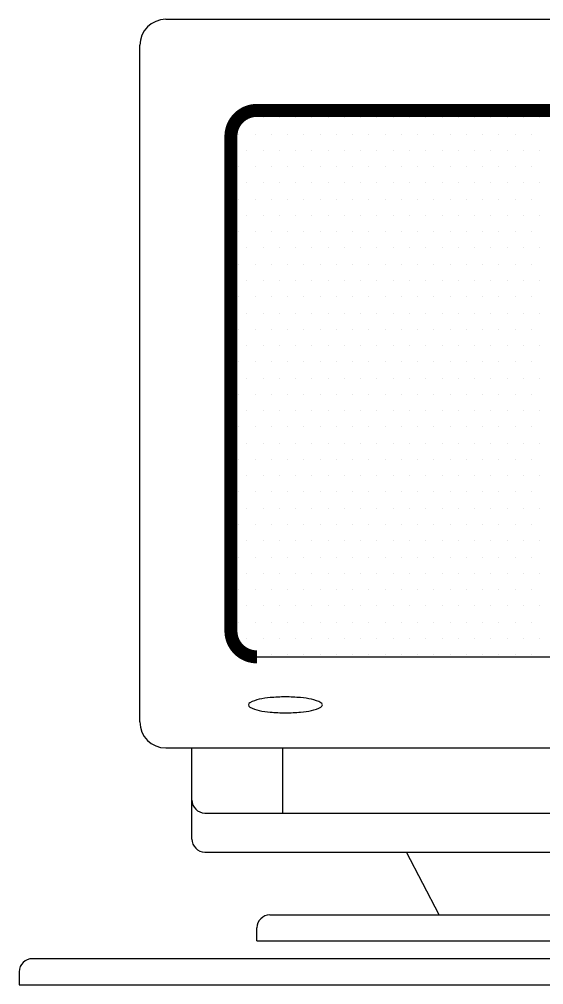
# Model space of a CAD drawing. Extents: x -12.596 to -11.946, y 11.414 to 11.785.
# Drawn here: x -12.5957 to -12.3942, y 11.4136 to 11.7845 of the extents above; entities that cross this region are included whole.
import ezdxf

# ---------------------------------------------------------------- set-up
doc = ezdxf.new("R2010")
doc.units = 0
doc.header["$LTSCALE"] = 0.5
doc.layers.get('0').update_dxf_attribs({"linetype": 'CONTINUOUS'})

# ---------------------------------------------------------------- blocks, each defined once
blk = doc.blocks.new('*X0')
at = {"color": 0}
for p, q in [((-12.60625, 11.825), (-12.60625, 11.825)), ((-12.6, 11.825), (-12.6, 11.825)), ((-12.59375, 11.825), (-12.59375, 11.825)), ((-12.5875, 11.825), (-12.5875, 11.825)), ((-12.58125, 11.825), (-12.58125, 11.825)), ((-12.575, 11.825), (-12.575, 11.825)), ((-12.56875, 11.825), (-12.56875, 11.825)), ((-12.5625, 11.825), (-12.5625, 11.825)), ((-12.55625, 11.825), (-12.55625, 11.825)), ((-12.55, 11.825), (-12.55, 11.825)), ((-12.54375, 11.825), (-12.54375, 11.825)), ((-12.5375, 11.825), (-12.5375, 11.825)), ((-12.53125, 11.825), (-12.53125, 11.825)), ((-12.525, 11.825), (-12.525, 11.825)), ((-12.51875, 11.825), (-12.51875, 11.825)), ((-12.5125, 11.825), (-12.5125, 11.825)), ((-12.50625, 11.825), (-12.50625, 11.825)), ((-12.5, 11.825), (-12.5, 11.825)), ((-12.49375, 11.825), (-12.49375, 11.825)), ((-12.609375, 11.81875), (-12.609375, 11.81875)), ((-12.603125, 11.81875), (-12.603125, 11.81875)), ((-12.596875, 11.81875), (-12.596875, 11.81875)), ((-12.590625, 11.81875), (-12.590625, 11.81875)), ((-12.584375, 11.81875), (-12.584375, 11.81875)), ((-12.578125, 11.81875), (-12.578125, 11.81875)), ((-12.571875, 11.81875), (-12.571875, 11.81875)), ((-12.565625, 11.81875), (-12.565625, 11.81875)), ((-12.559375, 11.81875), (-12.559375, 11.81875)), ((-12.553125, 11.81875), (-12.553125, 11.81875)), ((-12.546875, 11.81875), (-12.546875, 11.81875)), ((-12.540625, 11.81875), (-12.540625, 11.81875)), ((-12.534375, 11.81875), (-12.534375, 11.81875)), ((-12.528125, 11.81875), (-12.528125, 11.81875)), ((-12.521875, 11.81875), (-12.521875, 11.81875)), ((-12.515625, 11.81875), (-12.515625, 11.81875)), ((-12.509375, 11.81875), (-12.509375, 11.81875)), ((-12.503125, 11.81875), (-12.503125, 11.81875)), ((-12.496875, 11.81875), (-12.496875, 11.81875)), ((-12.60625, 11.8125), (-12.60625, 11.8125)), ((-12.6, 11.8125), (-12.6, 11.8125)), ((-12.59375, 11.8125), (-12.59375, 11.8125)), ((-12.5875, 11.8125), (-12.5875, 11.8125)), ((-12.58125, 11.8125), (-12.58125, 11.8125)), ((-12.575, 11.8125), (-12.575, 11.8125)), ((-12.56875, 11.8125), (-12.56875, 11.8125)), ((-12.5625, 11.8125), (-12.5625, 11.8125)), ((-12.55625, 11.8125), (-12.55625, 11.8125)), ((-12.55, 11.8125), (-12.55, 11.8125)), ((-12.54375, 11.8125), (-12.54375, 11.8125)), ((-12.5375, 11.8125), (-12.5375, 11.8125)), ((-12.53125, 11.8125), (-12.53125, 11.8125)), ((-12.525, 11.8125), (-12.525, 11.8125)), ((-12.51875, 11.8125), (-12.51875, 11.8125)), ((-12.5125, 11.8125), (-12.5125, 11.8125)), ((-12.50625, 11.8125), (-12.50625, 11.8125)), ((-12.5, 11.8125), (-12.5, 11.8125)), ((-12.49375, 11.8125), (-12.49375, 11.8125)), ((-12.609375, 11.80625), (-12.609375, 11.80625)), ((-12.603125, 11.80625), (-12.603125, 11.80625)), ((-12.596875, 11.80625), (-12.596875, 11.80625)), ((-12.590625, 11.80625), (-12.590625, 11.80625)), ((-12.584375, 11.80625), (-12.584375, 11.80625)), ((-12.578125, 11.80625), (-12.578125, 11.80625)), ((-12.571875, 11.80625), (-12.571875, 11.80625)), ((-12.565625, 11.80625), (-12.565625, 11.80625)), ((-12.559375, 11.80625), (-12.559375, 11.80625)), ((-12.553125, 11.80625), (-12.553125, 11.80625)), ((-12.546875, 11.80625), (-12.546875, 11.80625)), ((-12.540625, 11.80625), (-12.540625, 11.80625)), ((-12.534375, 11.80625), (-12.534375, 11.80625)), ((-12.528125, 11.80625), (-12.528125, 11.80625)), ((-12.521875, 11.80625), (-12.521875, 11.80625)), ((-12.515625, 11.80625), (-12.515625, 11.80625)), ((-12.509375, 11.80625), (-12.509375, 11.80625)), ((-12.503125, 11.80625), (-12.503125, 11.80625)), ((-12.496875, 11.80625), (-12.496875, 11.80625)), ((-12.60625, 11.8), (-12.60625, 11.8)), ((-12.6, 11.8), (-12.6, 11.8)), ((-12.59375, 11.8), (-12.59375, 11.8)), ((-12.5875, 11.8), (-12.5875, 11.8)), ((-12.58125, 11.8), (-12.58125, 11.8)), ((-12.575, 11.8), (-12.575, 11.8)), ((-12.56875, 11.8), (-12.56875, 11.8)), ((-12.5625, 11.8), (-12.5625, 11.8)), ((-12.55625, 11.8), (-12.55625, 11.8)), ((-12.55, 11.8), (-12.55, 11.8)), ((-12.54375, 11.8), (-12.54375, 11.8)), ((-12.5375, 11.8), (-12.5375, 11.8)), ((-12.53125, 11.8), (-12.53125, 11.8)), ((-12.525, 11.8), (-12.525, 11.8)), ((-12.51875, 11.8), (-12.51875, 11.8)), ((-12.5125, 11.8), (-12.5125, 11.8)), ((-12.50625, 11.8), (-12.50625, 11.8)), ((-12.5, 11.8), (-12.5, 11.8)), ((-12.49375, 11.8), (-12.49375, 11.8)), ((-12.609375, 11.79375), (-12.609375, 11.79375)), ((-12.603125, 11.79375), (-12.603125, 11.79375)), ((-12.596875, 11.79375), (-12.596875, 11.79375)), ((-12.590625, 11.79375), (-12.590625, 11.79375)), ((-12.584375, 11.79375), (-12.584375, 11.79375)), ((-12.578125, 11.79375), (-12.578125, 11.79375)), ((-12.571875, 11.79375), (-12.571875, 11.79375)), ((-12.565625, 11.79375), (-12.565625, 11.79375)), ((-12.559375, 11.79375), (-12.559375, 11.79375)), ((-12.553125, 11.79375), (-12.553125, 11.79375)), ((-12.546875, 11.79375), (-12.546875, 11.79375)), ((-12.540625, 11.79375), (-12.540625, 11.79375)), ((-12.534375, 11.79375), (-12.534375, 11.79375)), ((-12.528125, 11.79375), (-12.528125, 11.79375)), ((-12.521875, 11.79375), (-12.521875, 11.79375)), ((-12.515625, 11.79375), (-12.515625, 11.79375)), ((-12.509375, 11.79375), (-12.509375, 11.79375)), ((-12.503125, 11.79375), (-12.503125, 11.79375)), ((-12.496875, 11.79375), (-12.496875, 11.79375)), ((-12.60625, 11.7875), (-12.60625, 11.7875)), ((-12.6, 11.7875), (-12.6, 11.7875)), ((-12.59375, 11.7875), (-12.59375, 11.7875)), ((-12.5875, 11.7875), (-12.5875, 11.7875)), ((-12.58125, 11.7875), (-12.58125, 11.7875)), ((-12.575, 11.7875), (-12.575, 11.7875)), ((-12.56875, 11.7875), (-12.56875, 11.7875)), ((-12.5625, 11.7875), (-12.5625, 11.7875)), ((-12.55625, 11.7875), (-12.55625, 11.7875)), ((-12.55, 11.7875), (-12.55, 11.7875)), ((-12.54375, 11.7875), (-12.54375, 11.7875)), ((-12.5375, 11.7875), (-12.5375, 11.7875)), ((-12.53125, 11.7875), (-12.53125, 11.7875)), ((-12.525, 11.7875), (-12.525, 11.7875)), ((-12.51875, 11.7875), (-12.51875, 11.7875)), ((-12.5125, 11.7875), (-12.5125, 11.7875)), ((-12.50625, 11.7875), (-12.50625, 11.7875)), ((-12.5, 11.7875), (-12.5, 11.7875)), ((-12.49375, 11.7875), (-12.49375, 11.7875)), ((-12.609375, 11.78125), (-12.609375, 11.78125)), ((-12.603125, 11.78125), (-12.603125, 11.78125)), ((-12.596875, 11.78125), (-12.596875, 11.78125)), ((-12.590625, 11.78125), (-12.590625, 11.78125)), ((-12.584375, 11.78125), (-12.584375, 11.78125)), ((-12.578125, 11.78125), (-12.578125, 11.78125)), ((-12.571875, 11.78125), (-12.571875, 11.78125)), ((-12.565625, 11.78125), (-12.565625, 11.78125)), ((-12.559375, 11.78125), (-12.559375, 11.78125)), ((-12.553125, 11.78125), (-12.553125, 11.78125)), ((-12.546875, 11.78125), (-12.546875, 11.78125)), ((-12.540625, 11.78125), (-12.540625, 11.78125)), ((-12.534375, 11.78125), (-12.534375, 11.78125)), ((-12.528125, 11.78125), (-12.528125, 11.78125)), ((-12.521875, 11.78125), (-12.521875, 11.78125)), ((-12.515625, 11.78125), (-12.515625, 11.78125)), ((-12.509375, 11.78125), (-12.509375, 11.78125)), ((-12.503125, 11.78125), (-12.503125, 11.78125)), ((-12.496875, 11.78125), (-12.496875, 11.78125)), ((-12.60625, 11.775), (-12.60625, 11.775)), ((-12.6, 11.775), (-12.6, 11.775)), ((-12.59375, 11.775), (-12.59375, 11.775)), ((-12.5875, 11.775), (-12.5875, 11.775)), ((-12.58125, 11.775), (-12.58125, 11.775)), ((-12.575, 11.775), (-12.575, 11.775)), ((-12.56875, 11.775), (-12.56875, 11.775)), ((-12.5625, 11.775), (-12.5625, 11.775)), ((-12.55625, 11.775), (-12.55625, 11.775)), ((-12.55, 11.775), (-12.55, 11.775)), ((-12.54375, 11.775), (-12.54375, 11.775)), ((-12.5375, 11.775), (-12.5375, 11.775)), ((-12.53125, 11.775), (-12.53125, 11.775)), ((-12.525, 11.775), (-12.525, 11.775)), ((-12.51875, 11.775), (-12.51875, 11.775)), ((-12.5125, 11.775), (-12.5125, 11.775)), ((-12.50625, 11.775), (-12.50625, 11.775)), ((-12.5, 11.775), (-12.5, 11.775)), ((-12.49375, 11.775), (-12.49375, 11.775)), ((-12.609375, 11.76875), (-12.609375, 11.76875)), ((-12.603125, 11.76875), (-12.603125, 11.76875)), ((-12.596875, 11.76875), (-12.596875, 11.76875)), ((-12.590625, 11.76875), (-12.590625, 11.76875)), ((-12.584375, 11.76875), (-12.584375, 11.76875)), ((-12.578125, 11.76875), (-12.578125, 11.76875)), ((-12.571875, 11.76875), (-12.571875, 11.76875)), ((-12.565625, 11.76875), (-12.565625, 11.76875)), ((-12.559375, 11.76875), (-12.559375, 11.76875)), ((-12.553125, 11.76875), (-12.553125, 11.76875)), ((-12.546875, 11.76875), (-12.546875, 11.76875)), ((-12.540625, 11.76875), (-12.540625, 11.76875)), ((-12.534375, 11.76875), (-12.534375, 11.76875)), ((-12.528125, 11.76875), (-12.528125, 11.76875)), ((-12.521875, 11.76875), (-12.521875, 11.76875)), ((-12.515625, 11.76875), (-12.515625, 11.76875)), ((-12.509375, 11.76875), (-12.509375, 11.76875)), ((-12.503125, 11.76875), (-12.503125, 11.76875)), ((-12.496875, 11.76875), (-12.496875, 11.76875)), ((-12.60625, 11.7625), (-12.60625, 11.7625)), ((-12.6, 11.7625), (-12.6, 11.7625)), ((-12.59375, 11.7625), (-12.59375, 11.7625)), ((-12.5875, 11.7625), (-12.5875, 11.7625)), ((-12.58125, 11.7625), (-12.58125, 11.7625)), ((-12.575, 11.7625), (-12.575, 11.7625)), ((-12.56875, 11.7625), (-12.56875, 11.7625)), ((-12.5625, 11.7625), (-12.5625, 11.7625)), ((-12.55625, 11.7625), (-12.55625, 11.7625)), ((-12.55, 11.7625), (-12.55, 11.7625)), ((-12.54375, 11.7625), (-12.54375, 11.7625)), ((-12.5375, 11.7625), (-12.5375, 11.7625)), ((-12.53125, 11.7625), (-12.53125, 11.7625)), ((-12.525, 11.7625), (-12.525, 11.7625)), ((-12.51875, 11.7625), (-12.51875, 11.7625)), ((-12.5125, 11.7625), (-12.5125, 11.7625)), ((-12.50625, 11.7625), (-12.50625, 11.7625)), ((-12.5, 11.7625), (-12.5, 11.7625)), ((-12.49375, 11.7625), (-12.49375, 11.7625)), ((-12.609375, 11.75625), (-12.609375, 11.75625)), ((-12.603125, 11.75625), (-12.603125, 11.75625)), ((-12.596875, 11.75625), (-12.596875, 11.75625)), ((-12.590625, 11.75625), (-12.590625, 11.75625)), ((-12.584375, 11.75625), (-12.584375, 11.75625)), ((-12.578125, 11.75625), (-12.578125, 11.75625)), ((-12.571875, 11.75625), (-12.571875, 11.75625)), ((-12.565625, 11.75625), (-12.565625, 11.75625)), ((-12.559375, 11.75625), (-12.559375, 11.75625)), ((-12.553125, 11.75625), (-12.553125, 11.75625)), ((-12.546875, 11.75625), (-12.546875, 11.75625)), ((-12.540625, 11.75625), (-12.540625, 11.75625)), ((-12.534375, 11.75625), (-12.534375, 11.75625)), ((-12.528125, 11.75625), (-12.528125, 11.75625)), ((-12.521875, 11.75625), (-12.521875, 11.75625)), ((-12.515625, 11.75625), (-12.515625, 11.75625)), ((-12.509375, 11.75625), (-12.509375, 11.75625)), ((-12.503125, 11.75625), (-12.503125, 11.75625)), ((-12.496875, 11.75625), (-12.496875, 11.75625)), ((-12.60625, 11.75), (-12.60625, 11.75)), ((-12.6, 11.75), (-12.6, 11.75)), ((-12.59375, 11.75), (-12.59375, 11.75)), ((-12.5875, 11.75), (-12.5875, 11.75)), ((-12.58125, 11.75), (-12.58125, 11.75)), ((-12.575, 11.75), (-12.575, 11.75)), ((-12.56875, 11.75), (-12.56875, 11.75)), ((-12.5625, 11.75), (-12.5625, 11.75)), ((-12.55625, 11.75), (-12.55625, 11.75)), ((-12.55, 11.75), (-12.55, 11.75)), ((-12.54375, 11.75), (-12.54375, 11.75)), ((-12.5375, 11.75), (-12.5375, 11.75)), ((-12.53125, 11.75), (-12.53125, 11.75)), ((-12.525, 11.75), (-12.525, 11.75)), ((-12.51875, 11.75), (-12.51875, 11.75)), ((-12.5125, 11.75), (-12.5125, 11.75)), ((-12.50625, 11.75), (-12.50625, 11.75)), ((-12.5, 11.75), (-12.5, 11.75)), ((-12.49375, 11.75), (-12.49375, 11.75)), ((-12.609375, 11.74375), (-12.609375, 11.74375)), ((-12.603125, 11.74375), (-12.603125, 11.74375)), ((-12.596875, 11.74375), (-12.596875, 11.74375)), ((-12.590625, 11.74375), (-12.590625, 11.74375)), ((-12.584375, 11.74375), (-12.584375, 11.74375)), ((-12.578125, 11.74375), (-12.578125, 11.74375)), ((-12.571875, 11.74375), (-12.571875, 11.74375)), ((-12.565625, 11.74375), (-12.565625, 11.74375)), ((-12.559375, 11.74375), (-12.559375, 11.74375)), ((-12.553125, 11.74375), (-12.553125, 11.74375)), ((-12.546875, 11.74375), (-12.546875, 11.74375)), ((-12.540625, 11.74375), (-12.540625, 11.74375)), ((-12.534375, 11.74375), (-12.534375, 11.74375)), ((-12.528125, 11.74375), (-12.528125, 11.74375)), ((-12.521875, 11.74375), (-12.521875, 11.74375)), ((-12.515625, 11.74375), (-12.515625, 11.74375)), ((-12.509375, 11.74375), (-12.509375, 11.74375)), ((-12.503125, 11.74375), (-12.503125, 11.74375)), ((-12.496875, 11.74375), (-12.496875, 11.74375)), ((-12.60625, 11.7375), (-12.60625, 11.7375)), ((-12.6, 11.7375), (-12.6, 11.7375)), ((-12.59375, 11.7375), (-12.59375, 11.7375)), ((-12.5875, 11.7375), (-12.5875, 11.7375)), ((-12.58125, 11.7375), (-12.58125, 11.7375)), ((-12.575, 11.7375), (-12.575, 11.7375)), ((-12.56875, 11.7375), (-12.56875, 11.7375)), ((-12.5625, 11.7375), (-12.5625, 11.7375)), ((-12.55625, 11.7375), (-12.55625, 11.7375)), ((-12.55, 11.7375), (-12.55, 11.7375)), ((-12.54375, 11.7375), (-12.54375, 11.7375)), ((-12.5375, 11.7375), (-12.5375, 11.7375)), ((-12.53125, 11.7375), (-12.53125, 11.7375)), ((-12.525, 11.7375), (-12.525, 11.7375)), ((-12.51875, 11.7375), (-12.51875, 11.7375)), ((-12.5125, 11.7375), (-12.5125, 11.7375)), ((-12.50625, 11.7375), (-12.50625, 11.7375)), ((-12.5, 11.7375), (-12.5, 11.7375)), ((-12.49375, 11.7375), (-12.49375, 11.7375)), ((-12.609375, 11.73125), (-12.609375, 11.73125)), ((-12.603125, 11.73125), (-12.603125, 11.73125)), ((-12.596875, 11.73125), (-12.596875, 11.73125)), ((-12.590625, 11.73125), (-12.590625, 11.73125)), ((-12.584375, 11.73125), (-12.584375, 11.73125)), ((-12.578125, 11.73125), (-12.578125, 11.73125)), ((-12.571875, 11.73125), (-12.571875, 11.73125)), ((-12.565625, 11.73125), (-12.565625, 11.73125)), ((-12.559375, 11.73125), (-12.559375, 11.73125)), ((-12.553125, 11.73125), (-12.553125, 11.73125)), ((-12.546875, 11.73125), (-12.546875, 11.73125)), ((-12.540625, 11.73125), (-12.540625, 11.73125)), ((-12.534375, 11.73125), (-12.534375, 11.73125)), ((-12.528125, 11.73125), (-12.528125, 11.73125)), ((-12.521875, 11.73125), (-12.521875, 11.73125)), ((-12.515625, 11.73125), (-12.515625, 11.73125)), ((-12.509375, 11.73125), (-12.509375, 11.73125)), ((-12.503125, 11.73125), (-12.503125, 11.73125)), ((-12.496875, 11.73125), (-12.496875, 11.73125)), ((-12.60625, 11.725), (-12.60625, 11.725)), ((-12.6, 11.725), (-12.6, 11.725)), ((-12.59375, 11.725), (-12.59375, 11.725)), ((-12.5875, 11.725), (-12.5875, 11.725)), ((-12.58125, 11.725), (-12.58125, 11.725)), ((-12.575, 11.725), (-12.575, 11.725)), ((-12.56875, 11.725), (-12.56875, 11.725)), ((-12.5625, 11.725), (-12.5625, 11.725)), ((-12.55625, 11.725), (-12.55625, 11.725)), ((-12.55, 11.725), (-12.55, 11.725)), ((-12.54375, 11.725), (-12.54375, 11.725)), ((-12.5375, 11.725), (-12.5375, 11.725)), ((-12.53125, 11.725), (-12.53125, 11.725)), ((-12.525, 11.725), (-12.525, 11.725)), ((-12.51875, 11.725), (-12.51875, 11.725)), ((-12.5125, 11.725), (-12.5125, 11.725)), ((-12.50625, 11.725), (-12.50625, 11.725)), ((-12.5, 11.725), (-12.5, 11.725)), ((-12.49375, 11.725), (-12.49375, 11.725)), ((-12.609375, 11.71875), (-12.609375, 11.71875)), ((-12.603125, 11.71875), (-12.603125, 11.71875)), ((-12.596875, 11.71875), (-12.596875, 11.71875)), ((-12.590625, 11.71875), (-12.590625, 11.71875)), ((-12.584375, 11.71875), (-12.584375, 11.71875)), ((-12.578125, 11.71875), (-12.578125, 11.71875)), ((-12.571875, 11.71875), (-12.571875, 11.71875)), ((-12.565625, 11.71875), (-12.565625, 11.71875)), ((-12.559375, 11.71875), (-12.559375, 11.71875)), ((-12.553125, 11.71875), (-12.553125, 11.71875)), ((-12.546875, 11.71875), (-12.546875, 11.71875)), ((-12.540625, 11.71875), (-12.540625, 11.71875)), ((-12.534375, 11.71875), (-12.534375, 11.71875)), ((-12.528125, 11.71875), (-12.528125, 11.71875)), ((-12.521875, 11.71875), (-12.521875, 11.71875)), ((-12.515625, 11.71875), (-12.515625, 11.71875)), ((-12.509375, 11.71875), (-12.509375, 11.71875)), ((-12.503125, 11.71875), (-12.503125, 11.71875)), ((-12.496875, 11.71875), (-12.496875, 11.71875)), ((-12.60625, 11.7125), (-12.60625, 11.7125)), ((-12.6, 11.7125), (-12.6, 11.7125)), ((-12.59375, 11.7125), (-12.59375, 11.7125)), ((-12.5875, 11.7125), (-12.5875, 11.7125)), ((-12.58125, 11.7125), (-12.58125, 11.7125)), ((-12.575, 11.7125), (-12.575, 11.7125)), ((-12.56875, 11.7125), (-12.56875, 11.7125)), ((-12.5625, 11.7125), (-12.5625, 11.7125)), ((-12.55625, 11.7125), (-12.55625, 11.7125)), ((-12.55, 11.7125), (-12.55, 11.7125)), ((-12.54375, 11.7125), (-12.54375, 11.7125)), ((-12.5375, 11.7125), (-12.5375, 11.7125)), ((-12.53125, 11.7125), (-12.53125, 11.7125)), ((-12.525, 11.7125), (-12.525, 11.7125)), ((-12.51875, 11.7125), (-12.51875, 11.7125)), ((-12.5125, 11.7125), (-12.5125, 11.7125)), ((-12.50625, 11.7125), (-12.50625, 11.7125)), ((-12.5, 11.7125), (-12.5, 11.7125)), ((-12.49375, 11.7125), (-12.49375, 11.7125)), ((-12.609375, 11.70625), (-12.609375, 11.70625)), ((-12.603125, 11.70625), (-12.603125, 11.70625)), ((-12.596875, 11.70625), (-12.596875, 11.70625)), ((-12.590625, 11.70625), (-12.590625, 11.70625)), ((-12.584375, 11.70625), (-12.584375, 11.70625)), ((-12.578125, 11.70625), (-12.578125, 11.70625)), ((-12.571875, 11.70625), (-12.571875, 11.70625)), ((-12.565625, 11.70625), (-12.565625, 11.70625)), ((-12.559375, 11.70625), (-12.559375, 11.70625)), ((-12.553125, 11.70625), (-12.553125, 11.70625)), ((-12.546875, 11.70625), (-12.546875, 11.70625)), ((-12.540625, 11.70625), (-12.540625, 11.70625)), ((-12.534375, 11.70625), (-12.534375, 11.70625)), ((-12.528125, 11.70625), (-12.528125, 11.70625)), ((-12.521875, 11.70625), (-12.521875, 11.70625)), ((-12.515625, 11.70625), (-12.515625, 11.70625)), ((-12.509375, 11.70625), (-12.509375, 11.70625)), ((-12.503125, 11.70625), (-12.503125, 11.70625)), ((-12.496875, 11.70625), (-12.496875, 11.70625)), ((-12.60625, 11.7), (-12.60625, 11.7)), ((-12.6, 11.7), (-12.6, 11.7)), ((-12.59375, 11.7), (-12.59375, 11.7)), ((-12.5875, 11.7), (-12.5875, 11.7)), ((-12.58125, 11.7), (-12.58125, 11.7)), ((-12.575, 11.7), (-12.575, 11.7)), ((-12.56875, 11.7), (-12.56875, 11.7)), ((-12.5625, 11.7), (-12.5625, 11.7)), ((-12.55625, 11.7), (-12.55625, 11.7)), ((-12.55, 11.7), (-12.55, 11.7)), ((-12.54375, 11.7), (-12.54375, 11.7)), ((-12.5375, 11.7), (-12.5375, 11.7)), ((-12.53125, 11.7), (-12.53125, 11.7)), ((-12.525, 11.7), (-12.525, 11.7)), ((-12.51875, 11.7), (-12.51875, 11.7)), ((-12.5125, 11.7), (-12.5125, 11.7)), ((-12.50625, 11.7), (-12.50625, 11.7)), ((-12.5, 11.7), (-12.5, 11.7)), ((-12.49375, 11.7), (-12.49375, 11.7)), ((-12.609375, 11.69375), (-12.609375, 11.69375)), ((-12.603125, 11.69375), (-12.603125, 11.69375)), ((-12.596875, 11.69375), (-12.596875, 11.69375)), ((-12.590625, 11.69375), (-12.590625, 11.69375)), ((-12.584375, 11.69375), (-12.584375, 11.69375)), ((-12.578125, 11.69375), (-12.578125, 11.69375)), ((-12.571875, 11.69375), (-12.571875, 11.69375)), ((-12.565625, 11.69375), (-12.565625, 11.69375)), ((-12.559375, 11.69375), (-12.559375, 11.69375)), ((-12.553125, 11.69375), (-12.553125, 11.69375)), ((-12.546875, 11.69375), (-12.546875, 11.69375)), ((-12.540625, 11.69375), (-12.540625, 11.69375)), ((-12.534375, 11.69375), (-12.534375, 11.69375)), ((-12.528125, 11.69375), (-12.528125, 11.69375)), ((-12.521875, 11.69375), (-12.521875, 11.69375)), ((-12.515625, 11.69375), (-12.515625, 11.69375)), ((-12.509375, 11.69375), (-12.509375, 11.69375)), ((-12.503125, 11.69375), (-12.503125, 11.69375)), ((-12.496875, 11.69375), (-12.496875, 11.69375)), ((-12.60625, 11.6875), (-12.60625, 11.6875)), ((-12.6, 11.6875), (-12.6, 11.6875)), ((-12.59375, 11.6875), (-12.59375, 11.6875)), ((-12.5875, 11.6875), (-12.5875, 11.6875)), ((-12.58125, 11.6875), (-12.58125, 11.6875)), ((-12.575, 11.6875), (-12.575, 11.6875)), ((-12.56875, 11.6875), (-12.56875, 11.6875)), ((-12.5625, 11.6875), (-12.5625, 11.6875)), ((-12.55625, 11.6875), (-12.55625, 11.6875)), ((-12.55, 11.6875), (-12.55, 11.6875)), ((-12.54375, 11.6875), (-12.54375, 11.6875)), ((-12.5375, 11.6875), (-12.5375, 11.6875)), ((-12.53125, 11.6875), (-12.53125, 11.6875)), ((-12.525, 11.6875), (-12.525, 11.6875)), ((-12.51875, 11.6875), (-12.51875, 11.6875)), ((-12.5125, 11.6875), (-12.5125, 11.6875)), ((-12.50625, 11.6875), (-12.50625, 11.6875)), ((-12.5, 11.6875), (-12.5, 11.6875)), ((-12.49375, 11.6875), (-12.49375, 11.6875)), ((-12.609375, 11.68125), (-12.609375, 11.68125)), ((-12.603125, 11.68125), (-12.603125, 11.68125)), ((-12.596875, 11.68125), (-12.596875, 11.68125)), ((-12.590625, 11.68125), (-12.590625, 11.68125)), ((-12.584375, 11.68125), (-12.584375, 11.68125)), ((-12.578125, 11.68125), (-12.578125, 11.68125)), ((-12.571875, 11.68125), (-12.571875, 11.68125)), ((-12.565625, 11.68125), (-12.565625, 11.68125)), ((-12.559375, 11.68125), (-12.559375, 11.68125)), ((-12.553125, 11.68125), (-12.553125, 11.68125)), ((-12.546875, 11.68125), (-12.546875, 11.68125)), ((-12.540625, 11.68125), (-12.540625, 11.68125)), ((-12.534375, 11.68125), (-12.534375, 11.68125)), ((-12.528125, 11.68125), (-12.528125, 11.68125)), ((-12.521875, 11.68125), (-12.521875, 11.68125)), ((-12.515625, 11.68125), (-12.515625, 11.68125)), ((-12.509375, 11.68125), (-12.509375, 11.68125)), ((-12.503125, 11.68125), (-12.503125, 11.68125)), ((-12.496875, 11.68125), (-12.496875, 11.68125)), ((-12.60625, 11.675), (-12.60625, 11.675)), ((-12.6, 11.675), (-12.6, 11.675)), ((-12.59375, 11.675), (-12.59375, 11.675)), ((-12.5875, 11.675), (-12.5875, 11.675)), ((-12.58125, 11.675), (-12.58125, 11.675)), ((-12.575, 11.675), (-12.575, 11.675)), ((-12.56875, 11.675), (-12.56875, 11.675)), ((-12.5625, 11.675), (-12.5625, 11.675)), ((-12.55625, 11.675), (-12.55625, 11.675)), ((-12.55, 11.675), (-12.55, 11.675)), ((-12.54375, 11.675), (-12.54375, 11.675)), ((-12.5375, 11.675), (-12.5375, 11.675)), ((-12.53125, 11.675), (-12.53125, 11.675)), ((-12.525, 11.675), (-12.525, 11.675)), ((-12.51875, 11.675), (-12.51875, 11.675)), ((-12.5125, 11.675), (-12.5125, 11.675)), ((-12.50625, 11.675), (-12.50625, 11.675)), ((-12.5, 11.675), (-12.5, 11.675)), ((-12.49375, 11.675), (-12.49375, 11.675)), ((-12.609375, 11.66875), (-12.609375, 11.66875)), ((-12.603125, 11.66875), (-12.603125, 11.66875)), ((-12.596875, 11.66875), (-12.596875, 11.66875)), ((-12.590625, 11.66875), (-12.590625, 11.66875)), ((-12.584375, 11.66875), (-12.584375, 11.66875)), ((-12.578125, 11.66875), (-12.578125, 11.66875)), ((-12.571875, 11.66875), (-12.571875, 11.66875)), ((-12.565625, 11.66875), (-12.565625, 11.66875)), ((-12.559375, 11.66875), (-12.559375, 11.66875)), ((-12.553125, 11.66875), (-12.553125, 11.66875)), ((-12.546875, 11.66875), (-12.546875, 11.66875)), ((-12.540625, 11.66875), (-12.540625, 11.66875)), ((-12.534375, 11.66875), (-12.534375, 11.66875)), ((-12.528125, 11.66875), (-12.528125, 11.66875)), ((-12.521875, 11.66875), (-12.521875, 11.66875)), ((-12.515625, 11.66875), (-12.515625, 11.66875)), ((-12.509375, 11.66875), (-12.509375, 11.66875)), ((-12.503125, 11.66875), (-12.503125, 11.66875)), ((-12.496875, 11.66875), (-12.496875, 11.66875)), ((-12.60625, 11.6625), (-12.60625, 11.6625)), ((-12.6, 11.6625), (-12.6, 11.6625)), ((-12.59375, 11.6625), (-12.59375, 11.6625)), ((-12.5875, 11.6625), (-12.5875, 11.6625)), ((-12.58125, 11.6625), (-12.58125, 11.6625)), ((-12.575, 11.6625), (-12.575, 11.6625)), ((-12.56875, 11.6625), (-12.56875, 11.6625)), ((-12.5625, 11.6625), (-12.5625, 11.6625)), ((-12.55625, 11.6625), (-12.55625, 11.6625)), ((-12.55, 11.6625), (-12.55, 11.6625)), ((-12.54375, 11.6625), (-12.54375, 11.6625)), ((-12.5375, 11.6625), (-12.5375, 11.6625)), ((-12.53125, 11.6625), (-12.53125, 11.6625)), ((-12.525, 11.6625), (-12.525, 11.6625)), ((-12.51875, 11.6625), (-12.51875, 11.6625)), ((-12.5125, 11.6625), (-12.5125, 11.6625)), ((-12.50625, 11.6625), (-12.50625, 11.6625)), ((-12.5, 11.6625), (-12.5, 11.6625)), ((-12.49375, 11.6625), (-12.49375, 11.6625)), ((-12.609375, 11.65625), (-12.609375, 11.65625)), ((-12.603125, 11.65625), (-12.603125, 11.65625)), ((-12.596875, 11.65625), (-12.596875, 11.65625)), ((-12.590625, 11.65625), (-12.590625, 11.65625)), ((-12.584375, 11.65625), (-12.584375, 11.65625)), ((-12.578125, 11.65625), (-12.578125, 11.65625)), ((-12.571875, 11.65625), (-12.571875, 11.65625)), ((-12.565625, 11.65625), (-12.565625, 11.65625)), ((-12.559375, 11.65625), (-12.559375, 11.65625)), ((-12.553125, 11.65625), (-12.553125, 11.65625)), ((-12.546875, 11.65625), (-12.546875, 11.65625)), ((-12.540625, 11.65625), (-12.540625, 11.65625)), ((-12.534375, 11.65625), (-12.534375, 11.65625)), ((-12.528125, 11.65625), (-12.528125, 11.65625)), ((-12.521875, 11.65625), (-12.521875, 11.65625)), ((-12.515625, 11.65625), (-12.515625, 11.65625)), ((-12.509375, 11.65625), (-12.509375, 11.65625)), ((-12.503125, 11.65625), (-12.503125, 11.65625)), ((-12.496875, 11.65625), (-12.496875, 11.65625)), ((-12.60625, 11.65), (-12.60625, 11.65)), ((-12.6, 11.65), (-12.6, 11.65)), ((-12.59375, 11.65), (-12.59375, 11.65)), ((-12.5875, 11.65), (-12.5875, 11.65)), ((-12.58125, 11.65), (-12.58125, 11.65)), ((-12.575, 11.65), (-12.575, 11.65)), ((-12.56875, 11.65), (-12.56875, 11.65)), ((-12.5625, 11.65), (-12.5625, 11.65)), ((-12.55625, 11.65), (-12.55625, 11.65)), ((-12.55, 11.65), (-12.55, 11.65)), ((-12.54375, 11.65), (-12.54375, 11.65)), ((-12.5375, 11.65), (-12.5375, 11.65)), ((-12.53125, 11.65), (-12.53125, 11.65)), ((-12.525, 11.65), (-12.525, 11.65)), ((-12.51875, 11.65), (-12.51875, 11.65)), ((-12.5125, 11.65), (-12.5125, 11.65)), ((-12.50625, 11.65), (-12.50625, 11.65)), ((-12.5, 11.65), (-12.5, 11.65)), ((-12.49375, 11.65), (-12.49375, 11.65)), ((-12.609375, 11.64375), (-12.609375, 11.64375)), ((-12.603125, 11.64375), (-12.603125, 11.64375)), ((-12.596875, 11.64375), (-12.596875, 11.64375)), ((-12.590625, 11.64375), (-12.590625, 11.64375)), ((-12.584375, 11.64375), (-12.584375, 11.64375)), ((-12.578125, 11.64375), (-12.578125, 11.64375)), ((-12.571875, 11.64375), (-12.571875, 11.64375)), ((-12.565625, 11.64375), (-12.565625, 11.64375)), ((-12.559375, 11.64375), (-12.559375, 11.64375)), ((-12.553125, 11.64375), (-12.553125, 11.64375)), ((-12.546875, 11.64375), (-12.546875, 11.64375)), ((-12.540625, 11.64375), (-12.540625, 11.64375)), ((-12.534375, 11.64375), (-12.534375, 11.64375)), ((-12.528125, 11.64375), (-12.528125, 11.64375)), ((-12.521875, 11.64375), (-12.521875, 11.64375)), ((-12.515625, 11.64375), (-12.515625, 11.64375)), ((-12.509375, 11.64375), (-12.509375, 11.64375)), ((-12.503125, 11.64375), (-12.503125, 11.64375)), ((-12.496875, 11.64375), (-12.496875, 11.64375)), ((-12.60625, 11.6375), (-12.60625, 11.6375)), ((-12.6, 11.6375), (-12.6, 11.6375)), ((-12.59375, 11.6375), (-12.59375, 11.6375)), ((-12.5875, 11.6375), (-12.5875, 11.6375)), ((-12.58125, 11.6375), (-12.58125, 11.6375)), ((-12.575, 11.6375), (-12.575, 11.6375)), ((-12.56875, 11.6375), (-12.56875, 11.6375)), ((-12.5625, 11.6375), (-12.5625, 11.6375)), ((-12.55625, 11.6375), (-12.55625, 11.6375)), ((-12.55, 11.6375), (-12.55, 11.6375)), ((-12.54375, 11.6375), (-12.54375, 11.6375)), ((-12.5375, 11.6375), (-12.5375, 11.6375)), ((-12.53125, 11.6375), (-12.53125, 11.6375)), ((-12.525, 11.6375), (-12.525, 11.6375)), ((-12.51875, 11.6375), (-12.51875, 11.6375)), ((-12.5125, 11.6375), (-12.5125, 11.6375)), ((-12.50625, 11.6375), (-12.50625, 11.6375)), ((-12.5, 11.6375), (-12.5, 11.6375)), ((-12.49375, 11.6375), (-12.49375, 11.6375)), ((-12.609375, 11.63125), (-12.609375, 11.63125)), ((-12.603125, 11.63125), (-12.603125, 11.63125)), ((-12.596875, 11.63125), (-12.596875, 11.63125)), ((-12.590625, 11.63125), (-12.590625, 11.63125)), ((-12.584375, 11.63125), (-12.584375, 11.63125)), ((-12.578125, 11.63125), (-12.578125, 11.63125)), ((-12.571875, 11.63125), (-12.571875, 11.63125)), ((-12.565625, 11.63125), (-12.565625, 11.63125)), ((-12.559375, 11.63125), (-12.559375, 11.63125)), ((-12.553125, 11.63125), (-12.553125, 11.63125)), ((-12.546875, 11.63125), (-12.546875, 11.63125)), ((-12.540625, 11.63125), (-12.540625, 11.63125)), ((-12.534375, 11.63125), (-12.534375, 11.63125)), ((-12.528125, 11.63125), (-12.528125, 11.63125)), ((-12.521875, 11.63125), (-12.521875, 11.63125)), ((-12.515625, 11.63125), (-12.515625, 11.63125)), ((-12.509375, 11.63125), (-12.509375, 11.63125)), ((-12.503125, 11.63125), (-12.503125, 11.63125)), ((-12.496875, 11.63125), (-12.496875, 11.63125)), ((-12.60625, 11.625), (-12.60625, 11.625)), ((-12.6, 11.625), (-12.6, 11.625)), ((-12.59375, 11.625), (-12.59375, 11.625)), ((-12.5875, 11.625), (-12.5875, 11.625)), ((-12.58125, 11.625), (-12.58125, 11.625)), ((-12.575, 11.625), (-12.575, 11.625)), ((-12.56875, 11.625), (-12.56875, 11.625)), ((-12.5625, 11.625), (-12.5625, 11.625)), ((-12.55625, 11.625), (-12.55625, 11.625)), ((-12.55, 11.625), (-12.55, 11.625)), ((-12.54375, 11.625), (-12.54375, 11.625)), ((-12.5375, 11.625), (-12.5375, 11.625)), ((-12.53125, 11.625), (-12.53125, 11.625)), ((-12.525, 11.625), (-12.525, 11.625)), ((-12.51875, 11.625), (-12.51875, 11.625)), ((-12.5125, 11.625), (-12.5125, 11.625)), ((-12.50625, 11.625), (-12.50625, 11.625)), ((-12.5, 11.625), (-12.5, 11.625)), ((-12.49375, 11.625), (-12.49375, 11.625)), ((-12.603125, 11.61875), (-12.603125, 11.61875)), ((-12.596875, 11.61875), (-12.596875, 11.61875)), ((-12.590625, 11.61875), (-12.590625, 11.61875)), ((-12.584375, 11.61875), (-12.584375, 11.61875)), ((-12.578125, 11.61875), (-12.578125, 11.61875)), ((-12.571875, 11.61875), (-12.571875, 11.61875)), ((-12.565625, 11.61875), (-12.565625, 11.61875)), ((-12.559375, 11.61875), (-12.559375, 11.61875)), ((-12.553125, 11.61875), (-12.553125, 11.61875)), ((-12.546875, 11.61875), (-12.546875, 11.61875)), ((-12.540625, 11.61875), (-12.540625, 11.61875)), ((-12.534375, 11.61875), (-12.534375, 11.61875)), ((-12.528125, 11.61875), (-12.528125, 11.61875)), ((-12.521875, 11.61875), (-12.521875, 11.61875)), ((-12.515625, 11.61875), (-12.515625, 11.61875)), ((-12.509375, 11.61875), (-12.509375, 11.61875)), ((-12.503125, 11.61875), (-12.503125, 11.61875)), ((-12.496875, 11.61875), (-12.496875, 11.61875))]:
    blk.add_line(p, q, dxfattribs=at)

msp = doc.modelspace()

# ---------------------------------------------------------------- linework, layer by layer
at = {"color": 0}
for p, q in [((-12.5394, 11.78454), (-12.2094, 11.78454)), ((-12.5494, 11.51454), (-12.5494, 11.77454)), ((-12.5044, 11.53954), (-12.2444, 11.53954)), ((-12.5394, 11.50454), (-12.2094, 11.50454)), ((-12.5294, 11.48454), (-12.5294, 11.50454)), ((-12.4944, 11.47954), (-12.4944, 11.50454)), ((-12.5294, 11.46954), (-12.5294, 11.48454)), ((-12.5244, 11.47954), (-12.2244, 11.47954)), ((-12.5244, 11.46454), (-12.2244, 11.46454)), ((-12.4344, 11.4404), (-12.44694, 11.46454)), ((-12.4994, 11.4404), (-12.2494, 11.4404)), ((-12.5044, 11.4304), (-12.5044, 11.4354)), ((-12.5044, 11.4304), (-12.2444, 11.4304)), ((-12.15072, 11.42357), (-12.59072, 11.42357)), ((-12.59572, 11.41857), (-12.59572, 11.41357)), ((-12.59572, 11.41357), (-12.14572, 11.41357))]:
    msp.add_line(p, q, dxfattribs=at)
at = {"color": 0, "const_width": 0.005}
msp.add_lwpolyline([(-12.2344, 11.73954, 0.414214), (-12.2444, 11.74954), (-12.5044, 11.74954, 0.414214), (-12.5144, 11.73954), (-12.5144, 11.54954, 0.414214), (-12.5044, 11.53954, 0.414214)], format="xyb", dxfattribs=at)
at = {"color": 0}
msp.add_lwpolyline([(-12.49347, 11.52414, 0.022152), (-12.49932, 11.52388, 0.030672), (-12.50351, 11.52324, 0.066716), (-12.50715, 11.52194, 0.280283), (-12.50766, 11.52109, 0.280283), (-12.50715, 11.52025, 0.066716), (-12.50351, 11.51894, 0.030672), (-12.49932, 11.51831, 0.022152), (-12.49347, 11.51805, 0.022152), (-12.48762, 11.51831, 0.030672), (-12.48343, 11.51894, 0.066716), (-12.47979, 11.52025, 0.280283), (-12.47927, 11.52109, 0.280283), (-12.47979, 11.52194, 0.066716), (-12.48343, 11.52324, 0.030672), (-12.48762, 11.52388, 0.022152)], format="xyb", close=True, dxfattribs=at)
for centre, radius, start, end in [((-12.5394, 11.77454), 0.01, 90, 180), ((-12.5394, 11.51454), 0.01, 180, 270), ((-12.5244, 11.48454), 0.005, 180, 270), ((-12.5244, 11.46954), 0.005, 180, 270), ((-12.4994, 11.4354), 0.005, 90, 180), ((-12.59072, 11.41857), 0.005, 90, 180)]:
    msp.add_arc(centre, radius, start, end, dxfattribs=at)

# ---------------------------------------------------------------- block references
msp.add_blockref('*X0', (0.09798, -0.07833), dxfattribs=at)

doc.saveas('drawing.dxf')
